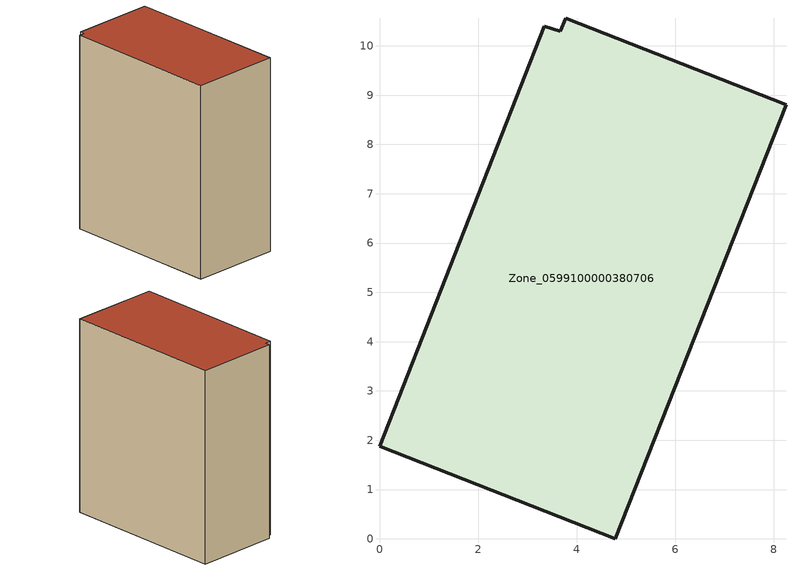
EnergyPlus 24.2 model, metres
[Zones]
Zone_0599100000380706
 floor ground (C_G): 3.66,10.3 3.78,10.56 8.24,8.8 4.78,0 0,1.88 3.34,10.4 z3.84
 wall outside (C_F): 4.78,0 8.24,8.8 3.78,10.56 3.66,10.3 3.34,10.4 0,1.88 4.78,0 z3.84:15.08
 roof outside (C_R): 3.78,10.56 3.66,10.3 3.34,10.4 0,1.88 4.78,0 8.24,8.8 z15.08
[BUILDING]
Pand.0599100000380706: North Axis=0; Terrain=City; Loads Convergence Tolerance Value=0.04; Temperature Convergence Tolerance Value=0.4; Solar Distribution=FullExterior; Maximum Number of Warmup Days=25; Minimum Number of Warmup Days=1
[Site:Location]
Rotterdam.The.Hague.AP_ZH_NLD Design_Conditions: Latitude=51.96; Longitude=4.45; Time Zone=1; Elevation=-4.5
[SITE:GROUNDTEMPERATURE:BUILDINGSURFACE]
18, 18, 18, 18, 18, 18, 18, 18, 18, 18, 18, 18
[MATERIAL] Thermal Absorptance=0.9; Solar Absorptance=0.7; Visible Absorptance=0.7
Name | Roughness | Thickness | Conductivity | Density | Specific Heat
G.TC.1992-2005 | MediumSmooth | 0.15 | 0.06 | 540 | 1210
F.TC.1992-2005 | Rough | 0.3 | 0.12 | 1920 | 840
R.TC.1992-2005 | MediumRough | 0.2 | 0.08 | 1500 | 1000
[CONSTRUCTION]
C_G: G.TC.1992-2005
C_F: F.TC.1992-2005
C_R: R.TC.1992-2005
[ZONE]
Zone_0599100000380706: Type=1; Multiplier=1; Ceiling Height=Autocalculate; Volume=Autocalculate; Floor Area=autocalculate; Part of Total Floor Area=Yes
[ZONEINFILTRATION:DESIGNFLOWRATE]
Infil_Zone_0599100000380706: Zone or ZoneList or Space or SpaceList=Zone_0599100000380706; Schedule=AlwaysOn; Design Flow Rate Calculation Method=Flow/Area; Flow Rate per Floor Area=0.0015; Constant Term Coefficient=1; Temperature Term Coefficient=0; Velocity Term Coefficient=0; Velocity Squared Term Coefficient=0
[HVACTEMPLATE:ZONE:IDEALLOADSAIRSYSTEM]
Zone_0599100000380706: Maximum Heating Supply Air Temperature=50; Minimum Cooling Supply Air Temperature=13; Maximum Heating Supply Air Humidity Ratio=0.0156; Minimum Cooling Supply Air Humidity Ratio=0.0077; Heating Limit=NoLimit; Cooling Limit=NoLimit; Dehumidification Control Type=ConstantSensibleHeatRatio; Cooling Sensible Heat Ratio=0.7; Dehumidification Setpoint=60; Humidification Control Type=None; Humidification Setpoint=30; Outdoor Air Method=None; Outdoor Air Flow Rate per Person=0.00944; Outdoor Air Flow Rate per Zone Floor Area=0; Outdoor Air Flow Rate per Zone=0; Demand Controlled Ventilation Type=None; Outdoor Air Economizer Type=NoEconomizer; Heat Recovery Type=None; Sensible Heat Recovery Effectiveness=0.7; Latent Heat Recovery Effectiveness=0.65
[ZONECONTROL:THERMOSTAT]
ThermostatControl_Zone_0599100000380706: Zone or ZoneList=Zone_0599100000380706; Control Type Schedule=DualSetpointControlType; Control 1=Thermostat_Zone_0599100000380706; Temperature Difference Between Cutout And Setpoint=0
[THERMOSTATSETPOINT:DUALSETPOINT]
Thermostat_Zone_0599100000380706: Heating Setpoint Temperature Schedule=HeatingSetpoint_Zone_0599100000380706; Cooling Setpoint Temperature Schedule=CoolingSetpoint_Zone_0599100000380706
[SCHEDULE:COMPACT]
HeatingSetpoint_Zone_0599100000380706: Through: 12/31, For: AllDays, Until: 24:00, 21
CoolingSetpoint_Zone_0599100000380706: Through: 12/31, For: AllDays, Until: 24:00, 24
DualSetpointControlType: Through: 12/31, For: AllDays, Until: 24:00, 4
AlwaysOn: Through: 12/31, For: AllDays, Until: 24:00, 1
